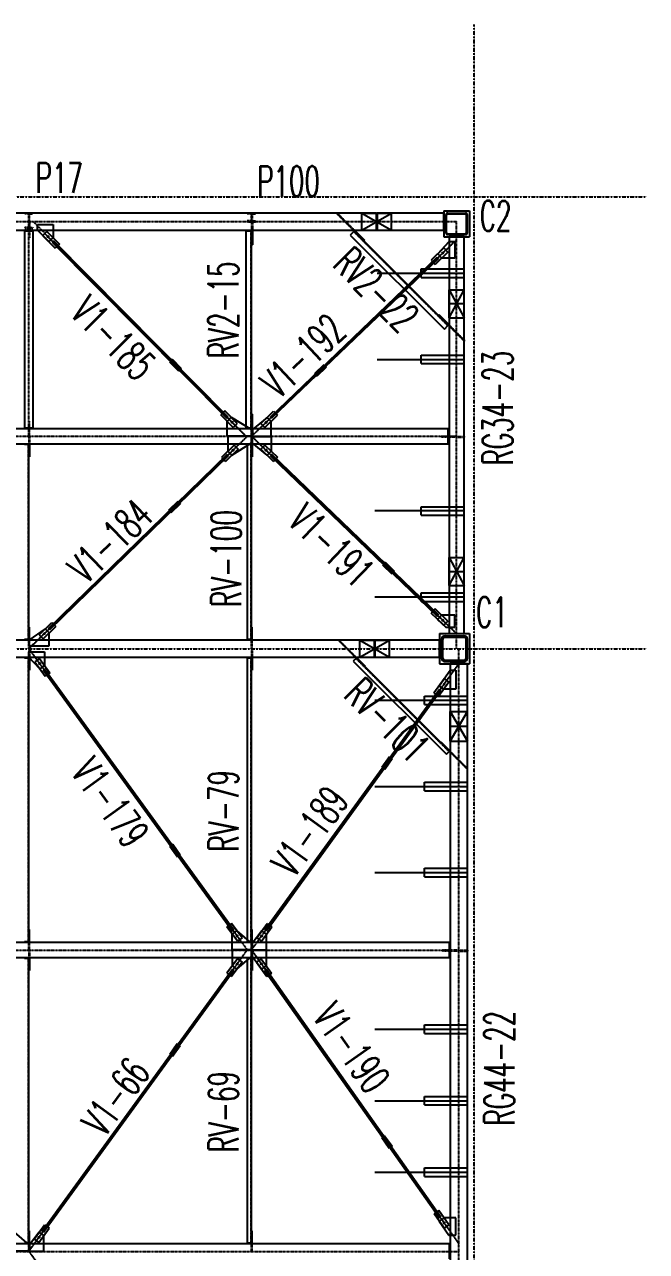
# Model space of a CAD drawing. Header units: millimetres. Extents: x -87051 to 180003, y -2961 to 97158.
# Drawn here: x 153889 to 161114, y 33099 to 47351 of the extents above; entities that cross this region are included whole.
import ezdxf

# ---------------------------------------------------------------- set-up
doc = ezdxf.new("R2010")
doc.units = ezdxf.units.MM
doc.header["$LTSCALE"] = 0.2
doc.linetypes.add('CENTER', pattern=[2, 1.25, -0.25, 0.25, -0.25])
doc.linetypes.add('HIDDEN', pattern=[0.375, 0.25, -0.125])
doc.styles.get("Standard").update_dxf_attribs({"font": 'simplex.shx', "width": 0.8, "height": 700, "bigfont": 'extfont2.shx'})

msp = doc.modelspace()

# ---------------------------------------------------------------- linework, layer by layer
at = {"color": 8, "linetype": 'CENTER'}
for p, q in [((159113.9, 16500.6), (159113.9, 47350.6)), ((110913.9, 45350.6), (161113.9, 45350.6)), ((153988.4, 45061.1), (156461.4, 42568.1)), ((156526.4, 42568.1), (158908.9, 44850.6)), ((153938.9, 40100.6), (156476.4, 42568.1)), ((156526.4, 42568.1), (158908.9, 40275.6)), ((110913.9, 40100.6), (161113.9, 40100.6)), ((153938.9, 40100.6), (156476.4, 36600.6)), ((156526.4, 36600.6), (158934.4, 39925.6)), ((153938.9, 33100.6), (156476.4, 36600.6)), ((156526.4, 36600.6), (158934.4, 33187.6)), ((153938.9, 33100.6), (156476.4, 29600.6))]:
    msp.add_line(p, q, dxfattribs=at)
at = {"color": 8, "linetype": 'Continuous'}
for p, q in [((158758.9, 45185.6), (159058.9, 45185.6)), ((158758.9, 45185.6), (158758.9, 44885.6)), ((159058.9, 45185.6), (159058.9, 44885.6)), ((157978.9, 45160.6), (149668.9, 45160.6)), ((157808.9, 45161.1), (158153.9, 45161.1)), ((157808.9, 44961.1), (157808.9, 45161.1)), ((157808.9, 44961.1), (158153.9, 45161.1)), ((157808.9, 45161.1), (158153.9, 44961.1)), ((157978.9, 44961.6), (157978.9, 45160.6)), ((157983.9, 45160.6), (157983.9, 44961.6)), ((158758.9, 45160.6), (157983.9, 45160.6)), ((158153.9, 44961.1), (158153.9, 45161.1)), ((158758.9, 44961.6), (158758.9, 45160.6)), ((158783.9, 44933.1), (158783.9, 45138.1)), ((158792.9, 44933.1), (158792.9, 45138.1)), ((158806.4, 45160.6), (159011.4, 45160.6)), ((158806.4, 45151.6), (159011.4, 45151.6)), ((159024.9, 44933.1), (159024.9, 45138.1)), ((159033.9, 44933.1), (159033.9, 45138.1)), ((149668.9, 44961.6), (157978.9, 44961.6)), ((153988.4, 44951.6), (153889.4, 44951.6)), ((153889.4, 44951.6), (153889.4, 42665.1)), ((153941.1, 44961.6), (153941.1, 44951.6)), ((153947.1, 44961.6), (153947.1, 44951.6)), ((153988.4, 42665.1), (153988.4, 44951.6)), ((154038.4, 45026.6), (154219.9, 45026.6)), ((154038.4, 44961.6), (154038.4, 45026.6)), ((154172.4, 44828.1), (154038.4, 44961.6)), ((154149.5, 44946.3), (154101.9, 44899.1)), ((154101.9, 44899.1), (154246.3, 44753.5)), ((154149.5, 44946.3), (154293.9, 44800.7)), ((154170.9, 44897.2), (154150.9, 44877.2)), ((154160.9, 44897.2), (154160.9, 44877.2)), ((154219.9, 45026.6), (154219.9, 44875.3)), ((156526.4, 44951.6), (156461.4, 44951.6)), ((156461.4, 44951.6), (156461.4, 42665.1)), ((156526.4, 44961.6), (156526.4, 44951.6)), ((156526.4, 42665.1), (156526.4, 44951.6)), ((156526.4, 44951.6), (156526.4, 44791.6)), ((156535.4, 44961.6), (156535.4, 44951.6)), ((156535.4, 44951.6), (156535.4, 44791.6)), ((157718.4, 44951.6), (157672.4, 44905.7)), ((157672.4, 44905.7), (158765.9, 43812.2)), ((157708.4, 44961.6), (157718.4, 44951.6)), ((158811.9, 43858.1), (157718.4, 44951.6)), ((157718.4, 44951.6), (157831.5, 44838.5)), ((157721.1, 44961.6), (157724.7, 44958)), ((157724.7, 44958), (157837.9, 44844.8)), ((157808.9, 44961.1), (158153.9, 44961.1)), ((157983.9, 44961.6), (158758.9, 44961.6)), ((158806.4, 44919.6), (159011.4, 44919.6)), ((158806.4, 44910.6), (159011.4, 44910.6)), ((154150.9, 44887.2), (154170.9, 44887.2)), ((154219.9, 44875.3), (154172.4, 44828.1)), ((154224.4, 44837.4), (154210.2, 44823.3)), ((154210.2, 44823.3), (156238.1, 42779)), ((154224.4, 44837.4), (156252.3, 42793.1)), ((154293.9, 44800.7), (154246.3, 44753.5)), ((156526.4, 44791.6), (156535.4, 44791.6)), ((157837.9, 44844.8), (157831.5, 44838.5)), ((158760.8, 44755.1), (158612.8, 44613.3)), ((158688.6, 44685.9), (158821.9, 44830.6)), ((158758.9, 44885.6), (159058.9, 44885.6)), ((158760.8, 44755.1), (158807.1, 44706.7)), ((158995.9, 44885.6), (158821.9, 44885.6)), ((158821.9, 44885.6), (158821.9, 44110.6)), ((158821.9, 44830.6), (158886.9, 44830.6)), ((158886.9, 44830.6), (158886.9, 44637.6)), ((158995.9, 44110.6), (158995.9, 44885.6)), ((156744.8, 42791.2), (158683.2, 44648.2)), ((156758.6, 42776.7), (158697, 44633.8)), ((158612.8, 44613.3), (158659.1, 44564.9)), ((158807.1, 44706.7), (158659.1, 44564.9)), ((158683.2, 44648.2), (158697, 44633.8)), ((158734.9, 44637.6), (158688.6, 44685.9)), ((158886.9, 44637.6), (158734.9, 44637.6)), ((158757.9, 44706.3), (158737.9, 44686.3)), ((158737.9, 44696.3), (158757.9, 44696.3)), ((158747.9, 44706.3), (158747.9, 44686.3)), ((158495.9, 44511.6), (158995.9, 44511.6)), ((158495.9, 44411.6), (158495.9, 44511.6)), ((157983.9, 44461.6), (158995.9, 44461.6)), ((158495.9, 44411.6), (158995.9, 44411.6)), ((158821.4, 44270.6), (158996.4, 44270.6)), ((158821.4, 43945.6), (158821.4, 44270.6)), ((158821.4, 43945.6), (158996.4, 44270.6)), ((158821.4, 44270.6), (158996.4, 43945.6)), ((158996.4, 43945.6), (158996.4, 44270.6)), ((158821.9, 44110.6), (158995.9, 44110.6)), ((158995.9, 44105.6), (158821.9, 44105.6)), ((158821.9, 44105.6), (158821.9, 40998.3)), ((158995.9, 40998.3), (158995.9, 44105.6)), ((158705.1, 43977.6), (158698.7, 43971.3)), ((158811.9, 43858.1), (158698.7, 43971.3)), ((158818.2, 43864.5), (158705.1, 43977.6)), ((158821.4, 43945.6), (158996.4, 43945.6)), ((158765.9, 43812.2), (158811.9, 43858.1)), ((158821.9, 43848.1), (158811.9, 43858.1)), ((158821.9, 43860.8), (158818.2, 43864.5)), ((158495.9, 43511.6), (158995.9, 43511.6)), ((158495.9, 43411.6), (158495.9, 43511.6)), ((155602.2, 43462.7), (155573.8, 43434.5)), ((155573.8, 43434.5), (155679.4, 43328)), ((155602.2, 43462.7), (155707.8, 43356.2)), ((155707.8, 43356.2), (155679.4, 43328)), ((157364.7, 43399), (157256.4, 43295.2)), ((157392.4, 43370.1), (157284.1, 43266.3)), ((157364.7, 43399), (157392.4, 43370.1)), ((157983.9, 43461.6), (158995.9, 43461.6)), ((158495.9, 43411.6), (158995.9, 43411.6)), ((157256.4, 43295.2), (157284.1, 43266.3)), ((156216.1, 42862.9), (156168.6, 42815.7)), ((156312.9, 42670.2), (156168.6, 42815.7)), ((156360.5, 42717.4), (156216.1, 42862.9)), ((156238.1, 42779), (156252.3, 42793.1)), ((156242.5, 42741.2), (156290.1, 42788.4)), ((156290.1, 42788.4), (156526.4, 42645.1)), ((156526.4, 42665.1), (156526.4, 42825.1)), ((156526.4, 42825.1), (156535.4, 42825.1)), ((156535.4, 42665.1), (156535.4, 42825.1)), ((156706.8, 42787.4), (156535.4, 42645.1)), ((156634.6, 42718.2), (156782.7, 42860)), ((156681, 42669.8), (156829, 42811.6)), ((156753.2, 42739), (156706.8, 42787.4)), ((156758.6, 42776.7), (156744.8, 42791.2)), ((156782.7, 42860), (156829, 42811.6)), ((158811.9, 42655.1), (148860.9, 42655.1)), ((153889.4, 42665.1), (153988.4, 42665.1)), ((153941.1, 42655.1), (153941.1, 42665.1)), ((153947.1, 42655.1), (153947.1, 42665.1)), ((156242.5, 42571.1), (156242.5, 42741.2)), ((156311.5, 42739.3), (156291.5, 42719.3)), ((156291.5, 42729.3), (156311.5, 42729.3)), ((156301.5, 42739.3), (156301.5, 42719.3)), ((156360.5, 42717.4), (156312.9, 42670.2)), ((156461.4, 42665.1), (156526.4, 42665.1)), ((156526.4, 42655.1), (156526.4, 42665.1)), ((156526.4, 42645.1), (156526.4, 42581.1)), ((156535.4, 42655.1), (156535.4, 42665.1)), ((156535.4, 42645.1), (156535.4, 42581.1)), ((156634.6, 42718.2), (156681, 42669.8)), ((156703.9, 42738.6), (156683.9, 42718.6)), ((156683.9, 42728.6), (156703.9, 42728.6)), ((156693.9, 42738.6), (156693.9, 42718.6)), ((156753.2, 42571.1), (156753.2, 42739)), ((158811.9, 42481.1), (158811.9, 42655.1)), ((148860.9, 42481.1), (158811.9, 42481.1)), ((153938.9, 42471.1), (153888.9, 42471.1)), ((153938.9, 42481.1), (153938.9, 42471.1)), ((153938.9, 40210.1), (153938.9, 42471.1)), ((153938.9, 42471.1), (153938.9, 42331.1)), ((153944.9, 42481.1), (153944.9, 42471.1)), ((153944.9, 42471.1), (153944.9, 42331.1)), ((156516.4, 42571.1), (156242.5, 42571.1)), ((156516.4, 42565.1), (156251.6, 42565.1)), ((156251.6, 42565.1), (156251.6, 42396.2)), ((156298.3, 42348.2), (156526.4, 42491.1)), ((156526.4, 42471.1), (156476.4, 42471.1)), ((156476.4, 42471.1), (156476.4, 40210.1)), ((156516.4, 42571.1), (156526.4, 42581.1)), ((156516.4, 42565.1), (156526.4, 42555.1)), ((156526.4, 42491.1), (156526.4, 42555.1)), ((156526.4, 42481.1), (156526.4, 42471.1)), ((156526.4, 40210.1), (156526.4, 42471.1)), ((156526.4, 42471.1), (156526.4, 42331.1)), ((156542.4, 42565.1), (156532.4, 42555.1)), ((156532.4, 42491.1), (156532.4, 42555.1)), ((156706.4, 42348.4), (156532.4, 42491.1)), ((156532.4, 42481.1), (156532.4, 42471.1)), ((156532.4, 42471.1), (156532.4, 42331.1)), ((156545.4, 42571.1), (156535.4, 42581.1)), ((156542.4, 42565.1), (156752.8, 42565.1)), ((156545.4, 42571.1), (156753.2, 42571.1)), ((156752.8, 42565.1), (156752.8, 42396.7)), ((158821.9, 42565.1), (158811.9, 42565.1)), ((158821.9, 42556.1), (158811.9, 42556.1)), ((153938.9, 42331.1), (153944.9, 42331.1)), ((154167.8, 40337.1), (156246.4, 42358.5)), ((154181.7, 40322.8), (156260.4, 42344.1)), ((156323.3, 42465.9), (156176.3, 42323)), ((156370, 42417.9), (156223, 42275)), ((156246.4, 42358.5), (156260.4, 42344.1)), ((156251.6, 42396.2), (156298.3, 42348.2)), ((156320.8, 42417.1), (156300.8, 42397.1)), ((156300.8, 42407.1), (156320.8, 42407.1)), ((156310.8, 42417.1), (156310.8, 42397.1)), ((156323.3, 42465.9), (156370, 42417.9)), ((156526.4, 42331.1), (156532.4, 42331.1)), ((156680.8, 42466.1), (156634.3, 42417.8)), ((156634.3, 42417.8), (156782, 42275.6)), ((156680.8, 42466.1), (156828.5, 42323.9)), ((156703.6, 42417.3), (156683.6, 42397.3)), ((156683.6, 42407.3), (156703.6, 42407.3)), ((156693.6, 42417.3), (156693.6, 42397.3)), ((156752.8, 42396.7), (156706.4, 42348.4)), ((156758.1, 42359), (156744.3, 42344.6)), ((156744.3, 42344.6), (158682.9, 40479.2)), ((156758.1, 42359), (158696.8, 40493.6)), ((156176.3, 42323), (156223, 42275)), ((156828.5, 42323.9), (156782, 42275.6)), ((155565.7, 41710.5), (155673.2, 41815)), ((155593.6, 41681.8), (155701.1, 41786.4)), ((155673.2, 41815), (155701.1, 41786.4)), ((155565.7, 41710.5), (155593.6, 41681.8)), ((158995.9, 41700.1), (157958.9, 41700.1)), ((158495.9, 41750.1), (158995.9, 41750.1)), ((158495.9, 41650.1), (158495.9, 41750.1)), ((158495.9, 41650.1), (158995.9, 41650.1)), ((158076.7, 41104.1), (158049, 41075.3)), ((158049, 41075.3), (158157.1, 40971.3)), ((158076.7, 41104.1), (158184.8, 41000.1)), ((158821.4, 41158.3), (158996.4, 41158.3)), ((158821.4, 40833.3), (158821.4, 41158.3)), ((158821.4, 40833.3), (158996.4, 41158.3)), ((158821.4, 41158.3), (158996.4, 40833.3)), ((158996.4, 40833.3), (158996.4, 41158.3)), ((158184.8, 41000.1), (158157.1, 40971.3)), ((158821.9, 40998.3), (158995.9, 40998.3)), ((158995.9, 40993.3), (158821.9, 40993.3)), ((158821.9, 40993.3), (158821.9, 40275.6)), ((158995.9, 40275.6), (158995.9, 40993.3)), ((158821.4, 40833.3), (158996.4, 40833.3)), ((158995.9, 40700.1), (157958.9, 40700.1)), ((158495.9, 40750.1), (158995.9, 40750.1)), ((158495.9, 40650.1), (158495.9, 40750.1)), ((158495.9, 40650.1), (158995.9, 40650.1)), ((158659, 40562.5), (158612.6, 40514.3)), ((158760.3, 40372.1), (158612.6, 40514.3)), ((158806.7, 40420.4), (158659, 40562.5)), ((158682.9, 40479.2), (158696.8, 40493.6)), ((158734.7, 40489.7), (158688.2, 40441.5)), ((158886.9, 40489.7), (158734.7, 40489.7)), ((158886.9, 40350.6), (158886.9, 40489.7)), ((153938.9, 40210.1), (153938.9, 40350.1)), ((153938.9, 40350.1), (153944.9, 40350.1)), ((154129.9, 40333.1), (153938.9, 40200.1)), ((153944.9, 40210.1), (153944.9, 40350.1)), ((154058.2, 40263.4), (154205.2, 40406.3)), ((154104.9, 40215.3), (154251.9, 40358.2)), ((154176.6, 40285), (154129.9, 40333.1)), ((154181.7, 40322.8), (154167.8, 40337.1)), ((154205.2, 40406.3), (154251.9, 40358.2)), ((156526.4, 40210.1), (156526.4, 40350.1)), ((156526.4, 40350.1), (156532.4, 40350.1)), ((156532.4, 40210.1), (156532.4, 40350.1)), ((158688.2, 40441.5), (158782.7, 40350.6)), ((158757.5, 40440.9), (158737.5, 40420.9)), ((158737.5, 40430.9), (158757.5, 40430.9)), ((158747.5, 40440.9), (158747.5, 40420.9)), ((158806.7, 40420.4), (158760.3, 40372.1)), ((158782.7, 40350.6), (158886.9, 40350.6)), ((157953.9, 40200.1), (149668.9, 40200.1)), ((153888.9, 40210.1), (153938.9, 40210.1)), ((153938.9, 40200.1), (153938.9, 40210.1)), ((153938.9, 40200.1), (153938.9, 40135.1)), ((153944.9, 40200.1), (153944.9, 40210.1)), ((154058.2, 40263.4), (154104.9, 40215.3)), ((154127.4, 40284.2), (154107.4, 40264.2)), ((154107.4, 40274.2), (154127.4, 40274.2)), ((154117.4, 40284.2), (154117.4, 40264.2)), ((154176.6, 40135.1), (154176.6, 40285)), ((156476.4, 40210.1), (156526.4, 40210.1)), ((156526.4, 40200.1), (156526.4, 40210.1)), ((156532.4, 40200.1), (156532.4, 40210.1)), ((157783.9, 40200.6), (158128.9, 40200.6)), ((157783.9, 40000.6), (157783.9, 40200.6)), ((157783.9, 40000.6), (158128.9, 40200.6)), ((157783.9, 40200.6), (158128.9, 40000.6)), ((157953.9, 40001.1), (157953.9, 40200.1)), ((157958.9, 40200.1), (157958.9, 40001.1)), ((158708.9, 40200.1), (157958.9, 40200.1)), ((158128.9, 40000.6), (158128.9, 40200.6)), ((158708.9, 40275.6), (159058.9, 40275.6)), ((158708.9, 40275.6), (158708.9, 39925.6)), ((158708.9, 40001.1), (158708.9, 40200.1)), ((158733.9, 39990.6), (158733.9, 40210.6)), ((158749.9, 39990.6), (158749.9, 40210.6)), ((158773.9, 40250.6), (158993.9, 40250.6)), ((158773.9, 40234.6), (158993.9, 40234.6)), ((158821.9, 40275.6), (158995.9, 40275.6)), ((159017.9, 39990.6), (159017.9, 40210.6)), ((159033.9, 39990.6), (159033.9, 40210.6)), ((159058.9, 40275.6), (159058.9, 39925.6)), ((153938.9, 40135.1), (154176.6, 40135.1)), ((153938.9, 40066.1), (154122.1, 40066.1)), ((153938.9, 40001.1), (153938.9, 40066.1)), ((154122.1, 40066.1), (154122.1, 39904.9)), ((149668.9, 40001.1), (157953.9, 40001.1)), ((153938.9, 39991.1), (153888.9, 39991.1)), ((154067.9, 39865.6), (153938.9, 40001.1)), ((153938.9, 40001.1), (153938.9, 39991.1)), ((153938.9, 36697.6), (153938.9, 39991.1)), ((153938.9, 39991.1), (153938.9, 39851.1)), ((153944.9, 40001.1), (153944.9, 39991.1)), ((153944.9, 39991.1), (153944.9, 39851.1)), ((154063.4, 39985.9), (154009.2, 39946.6)), ((154009.2, 39946.6), (154129.5, 39780.6)), ((154075.7, 39935.7), (154055.7, 39915.7)), ((154055.7, 39925.7), (154075.7, 39925.7)), ((154063.4, 39985.9), (154183.8, 39819.9)), ((154065.7, 39935.7), (154065.7, 39915.7)), ((154122.1, 39904.9), (154067.9, 39865.6)), ((156526.4, 39991.1), (156476.4, 39991.1)), ((156476.4, 39991.1), (156476.4, 36697.6)), ((156526.4, 40001.1), (156526.4, 39991.1)), ((156526.4, 36697.6), (156526.4, 39991.1)), ((156526.4, 39991.1), (156526.4, 39851.1)), ((156532.4, 40001.1), (156532.4, 39991.1)), ((156532.4, 39991.1), (156532.4, 39851.1)), ((157743.9, 39991.1), (157708.5, 39955.8)), ((157708.5, 39955.8), (158789.5, 38874.8)), ((157733.9, 40001.1), (157743.9, 39991.1)), ((157742.4, 40001.1), (157748.1, 39995.4)), ((158824.9, 38910.1), (157743.9, 39991.1)), ((157743.9, 39991.1), (157842.9, 39892.1)), ((157748.1, 39995.4), (157847.1, 39896.4)), ((157783.9, 40000.6), (158128.9, 40000.6)), ((157958.9, 40001.1), (158708.9, 40001.1)), ((158708.9, 39925.6), (159058.9, 39925.6)), ((158773.9, 39966.6), (158993.9, 39966.6)), ((158773.9, 39950.6), (158993.9, 39950.6)), ((159033.9, 39925.6), (158834.9, 39925.6)), ((158834.9, 39925.6), (158834.9, 39200.6)), ((159033.9, 39200.6), (159033.9, 39925.6)), ((153938.9, 39851.1), (153944.9, 39851.1)), ((154120.7, 39866.8), (154104.5, 39855.1)), ((154104.5, 39855.1), (156303.9, 36821.4)), ((154120.7, 39866.8), (156320.1, 36833.2)), ((154183.8, 39819.9), (154129.5, 39780.6)), ((156526.4, 39851.1), (156532.4, 39851.1)), ((157847.1, 39896.4), (157842.9, 39892.1)), ((158706.7, 39668.3), (158834.9, 39850.6)), ((158834.9, 39850.6), (158899.9, 39850.6)), ((158899.9, 39850.6), (158899.9, 39629)), ((156682.5, 36833.3), (158708.1, 39630.2)), ((158765.3, 39749.3), (158645.1, 39583.2)), ((158819.6, 39710), (158699.3, 39543.9)), ((158760.9, 39629), (158706.7, 39668.3)), ((158708.1, 39630.2), (158724.3, 39618.5)), ((158773.1, 39699.1), (158753.1, 39679.1)), ((158753.1, 39689.1), (158773.1, 39689.1)), ((158899.9, 39629), (158760.9, 39629)), ((158763.1, 39699.1), (158763.1, 39679.1)), ((158765.3, 39749.3), (158819.6, 39710)), ((156698.7, 36821.5), (158724.3, 39618.5)), ((157958.9, 39501.1), (159033.9, 39501.1)), ((158533.9, 39551.1), (159033.9, 39551.1)), ((158533.9, 39451.1), (158533.9, 39551.1)), ((158645.1, 39583.2), (158699.3, 39543.9)), ((158533.9, 39451.1), (159033.9, 39451.1)), ((158834.4, 39370.6), (159034.4, 39370.6)), ((158834.4, 39025.6), (158834.4, 39370.6)), ((158834.4, 39025.6), (159034.4, 39370.6)), ((158834.4, 39370.6), (159034.4, 39025.6)), ((159034.4, 39025.6), (159034.4, 39370.6)), ((158834.9, 39200.6), (159033.9, 39200.6)), ((159033.9, 39195.6), (158834.9, 39195.6)), ((158834.9, 39195.6), (158834.9, 30496.3)), ((159033.9, 30496.3), (159033.9, 39195.6)), ((158730.1, 39013.4), (158725.9, 39009.1)), ((158824.9, 38910.1), (158725.9, 39009.1)), ((158829.1, 38914.4), (158730.1, 39013.4)), ((158789.5, 38874.8), (158824.9, 38910.1)), ((158834.9, 38900.1), (158824.9, 38910.1)), ((158834.9, 38908.6), (158829.1, 38914.4)), ((158834.4, 39025.6), (159034.4, 39025.6)), ((158040.4, 38725.3), (158128.4, 38846.8)), ((158072.8, 38701.9), (158160.8, 38823.4)), ((158128.4, 38846.8), (158160.8, 38823.4)), ((158040.4, 38725.3), (158072.8, 38701.9)), ((157958.9, 38501.1), (159033.9, 38501.1)), ((158533.9, 38551.1), (159033.9, 38551.1)), ((158533.9, 38451.1), (158533.9, 38551.1)), ((158533.9, 38451.1), (159033.9, 38451.1)), ((155610.7, 37828.7), (155578.4, 37805.2)), ((155578.4, 37805.2), (155666.4, 37683.8)), ((155610.7, 37828.7), (155698.8, 37707.2)), ((155698.8, 37707.2), (155666.4, 37683.8)), ((157958.9, 37501.1), (159033.9, 37501.1)), ((158533.9, 37551.1), (159033.9, 37551.1)), ((158533.9, 37451.1), (158533.9, 37551.1)), ((158533.9, 37451.1), (159033.9, 37451.1)), ((153938.9, 36697.6), (153938.9, 36837.6)), ((153938.9, 36837.6), (153944.9, 36837.6)), ((153944.9, 36697.6), (153944.9, 36837.6)), ((156295.1, 36907.7), (156240.9, 36868.4)), ((156361.2, 36702.4), (156240.9, 36868.4)), ((156415.5, 36741.7), (156295.1, 36907.7)), ((156302.5, 36783.4), (156356.8, 36822.7)), ((156302.5, 36603.6), (156302.5, 36783.4)), ((156303.9, 36821.4), (156320.1, 36833.2)), ((156369, 36772.5), (156349, 36752.5)), ((156356.8, 36822.7), (156526.4, 36677.6)), ((156359, 36772.5), (156359, 36752.5)), ((156526.4, 36697.6), (156526.4, 36837.6)), ((156526.4, 36837.6), (156532.4, 36837.6)), ((156532.4, 36697.6), (156532.4, 36837.6)), ((156645.9, 36822.7), (156532.4, 36677.6)), ((156587.2, 36741.8), (156707.5, 36907.8)), ((156653.7, 36772.6), (156633.7, 36752.6)), ((156641.5, 36702.5), (156761.7, 36868.5)), ((156643.7, 36772.6), (156643.7, 36752.6)), ((156700.2, 36783.4), (156645.9, 36822.7)), ((156698.7, 36821.5), (156682.5, 36833.3)), ((156700.2, 36603.6), (156700.2, 36783.4)), ((156707.5, 36907.8), (156761.7, 36868.5)), ((158824.9, 36687.6), (148873.4, 36687.6)), ((153888.9, 36697.6), (153938.9, 36697.6)), ((153938.9, 36687.6), (153938.9, 36697.6)), ((153944.9, 36687.6), (153944.9, 36697.6)), ((156349, 36762.5), (156369, 36762.5)), ((156415.5, 36741.7), (156361.2, 36702.4)), ((156476.4, 36697.6), (156526.4, 36697.6)), ((156526.4, 36687.6), (156526.4, 36697.6)), ((156526.4, 36677.6), (156526.4, 36613.6)), ((156532.4, 36687.6), (156532.4, 36697.6)), ((156532.4, 36677.6), (156532.4, 36613.6)), ((156587.2, 36741.8), (156641.5, 36702.5)), ((156633.7, 36762.6), (156653.7, 36762.6)), ((158824.9, 36513.6), (158824.9, 36687.6)), ((148873.4, 36513.6), (158824.9, 36513.6)), ((153938.9, 36503.6), (153888.9, 36503.6)), ((153938.9, 36513.6), (153938.9, 36503.6)), ((153938.9, 33197.6), (153938.9, 36503.6)), ((153938.9, 36503.6), (153938.9, 36363.6)), ((153944.9, 36513.6), (153944.9, 36503.6)), ((153944.9, 36503.6), (153944.9, 36363.6)), ((156361.2, 36498.8), (156240.9, 36332.9)), ((156516.4, 36603.6), (156302.5, 36603.6)), ((156516.4, 36597.6), (156302.5, 36597.6)), ((156302.5, 36597.6), (156302.5, 36417.9)), ((156356.8, 36378.5), (156526.4, 36523.6)), ((156361.2, 36498.8), (156415.5, 36459.5)), ((156526.4, 36503.6), (156476.4, 36503.6)), ((156476.4, 36503.6), (156476.4, 33197.6)), ((156516.4, 36603.6), (156526.4, 36613.6)), ((156516.4, 36597.6), (156526.4, 36587.6)), ((156526.4, 36523.6), (156526.4, 36587.6)), ((156526.4, 36513.6), (156526.4, 36503.6)), ((156526.4, 33197.6), (156526.4, 36503.6)), ((156526.4, 36503.6), (156526.4, 36363.6)), ((156542.4, 36603.6), (156532.4, 36613.6)), ((156542.4, 36597.6), (156532.4, 36587.6)), ((156532.4, 36523.6), (156532.4, 36587.6)), ((156642, 36378.7), (156532.4, 36523.6)), ((156532.4, 36513.6), (156532.4, 36503.6)), ((156532.4, 36503.6), (156532.4, 36363.6)), ((156542.4, 36603.6), (156700.2, 36603.6)), ((156542.4, 36597.6), (156696.7, 36597.6)), ((156639.1, 36499), (156584.3, 36460.4)), ((156639.1, 36499), (156757.3, 36331.5)), ((156696.7, 36597.6), (156696.7, 36417.3)), ((158834.9, 36597.6), (158824.9, 36597.6)), ((158834.9, 36588.6), (158824.9, 36588.6)), ((153938.9, 36363.6), (153944.9, 36363.6)), ((154095.1, 33333.2), (156303.9, 36379.8)), ((154111.3, 33321.4), (156320.1, 36368.1)), ((156415.5, 36459.5), (156295.1, 36293.5)), ((156302.5, 36417.9), (156356.8, 36378.5)), ((156303.9, 36379.8), (156320.1, 36368.1)), ((156369, 36448.7), (156349, 36428.7)), ((156349, 36438.7), (156369, 36438.7)), ((156359, 36448.7), (156359, 36428.7)), ((156526.4, 36363.6), (156532.4, 36363.6)), ((156584.3, 36460.4), (156702.5, 36292.9)), ((156650.5, 36448.8), (156630.5, 36428.8)), ((156630.5, 36438.8), (156650.5, 36438.8)), ((156640.5, 36448.8), (156640.5, 36428.8)), ((156696.7, 36417.3), (156642, 36378.7)), ((156694.8, 36379.2), (156678.5, 36367.7)), ((156678.5, 36367.7), (158709.5, 33489.1)), ((156694.8, 36379.2), (158725.8, 33500.6)), ((156240.9, 36332.9), (156295.1, 36293.5)), ((156757.3, 36331.5), (156702.5, 36292.9)), ((157958.9, 35682.1), (159033.9, 35682.1)), ((158533.9, 35732.1), (159033.9, 35732.1)), ((158533.9, 35632.1), (158533.9, 35732.1)), ((158533.9, 35632.1), (159033.9, 35632.1)), ((155575.2, 35391.7), (155663.3, 35513.2)), ((155607.6, 35368.2), (155695.7, 35489.7)), ((155663.3, 35513.2), (155695.7, 35489.7)), ((155575.2, 35391.7), (155607.6, 35368.2)), ((157958.9, 34850.6), (159033.9, 34850.6)), ((158533.9, 34900.6), (159033.9, 34900.6)), ((158533.9, 34800.6), (158533.9, 34900.6)), ((158533.9, 34800.6), (159033.9, 34800.6)), ((158072.3, 34444.1), (158039.7, 34421.1)), ((158039.7, 34421.1), (158126.1, 34298.5)), ((158072.3, 34444.1), (158158.8, 34321.6)), ((158158.8, 34321.6), (158126.1, 34298.5)), ((158533.9, 34069.1), (159033.9, 34069.1)), ((158533.9, 33969.1), (158533.9, 34069.1)), ((157958.9, 34019.1), (159033.9, 34019.1)), ((158533.9, 33969.1), (159033.9, 33969.1)), ((158701.8, 33575.4), (158647, 33536.8)), ((158765.2, 33369.3), (158647, 33536.8)), ((158819.9, 33407.9), (158701.8, 33575.4)), ((158709.5, 33489.1), (158725.8, 33500.6)), ((153999.8, 33241.7), (154120.1, 33407.7)), ((154054.1, 33202.4), (154174.4, 33368.4)), ((154120.1, 33407.7), (154174.4, 33368.4)), ((158762.3, 33489.6), (158707.5, 33451)), ((158707.5, 33451), (158819.9, 33287.6)), ((158773.7, 33439.5), (158753.7, 33419.5)), ((158753.7, 33429.5), (158773.7, 33429.5)), ((158899.9, 33489.6), (158762.3, 33489.6)), ((158763.7, 33439.5), (158763.7, 33419.5)), ((158819.9, 33407.9), (158765.2, 33369.3)), ((158899.9, 33287.6), (158899.9, 33489.6)), ((153769.3, 33322.7), (153938.9, 33177.6)), ((153938.9, 33197.6), (153938.9, 33337.6)), ((153938.9, 33337.6), (153944.9, 33337.6)), ((153944.9, 33197.6), (153944.9, 33337.6)), ((154058.5, 33322.7), (153944.9, 33177.6)), ((153999.8, 33241.7), (154054.1, 33202.4)), ((154066.3, 33272.5), (154046.3, 33252.5)), ((154046.3, 33262.5), (154066.3, 33262.5)), ((154056.3, 33272.5), (154056.3, 33252.5)), ((154112.7, 33283.4), (154058.5, 33322.7)), ((154111.3, 33321.4), (154095.1, 33333.2)), ((154112.7, 33103.6), (154112.7, 33283.4)), ((156526.4, 33197.6), (156526.4, 33337.6)), ((156526.4, 33337.6), (156532.4, 33337.6)), ((156532.4, 33197.6), (156532.4, 33337.6)), ((158819.9, 33287.6), (158899.9, 33287.6)), ((158824.9, 33187.6), (148873.4, 33187.6)), ((153928.9, 33103.6), (153715, 33103.6)), ((153888.9, 33197.6), (153938.9, 33197.6)), ((153928.9, 33103.6), (153938.9, 33113.6)), ((153938.9, 33187.6), (153938.9, 33197.6)), ((153938.9, 33177.6), (153938.9, 33113.6)), ((153944.9, 33187.6), (153944.9, 33197.6)), ((153944.9, 33177.6), (153944.9, 33113.6)), ((153954.9, 33103.6), (153944.9, 33113.6)), ((153954.9, 33103.6), (154112.7, 33103.6)), ((156476.4, 33197.6), (156526.4, 33197.6)), ((156526.4, 33187.6), (156526.4, 33197.6)), ((156532.4, 33187.6), (156532.4, 33197.6)), ((158824.9, 33013.6), (158824.9, 33187.6))]:
    msp.add_line(p, q, dxfattribs=at)
at = {"color": 8, "linetype": 'HIDDEN'}
for p, q in [((148763.9, 45061.1), (158908.9, 45061.1)), ((153893.9, 45160.6), (153983.9, 45160.6)), ((153893.9, 45152.6), (153893.9, 45160.6)), ((153928.4, 45152.6), (153893.9, 45152.6)), ((153936.4, 45144.6), (153936.4, 45001.6)), ((153938.9, 42568.1), (153938.9, 45061.1)), ((153941.1, 45065.1), (153941.1, 45160.6)), ((153941.1, 45160.6), (153947.1, 45160.6)), ((153941.1, 45065.1), (153947.1, 45065.1)), ((153941.1, 45057.1), (153941.1, 44961.6)), ((153941.1, 45057.1), (153947.1, 45057.1)), ((153941.4, 45144.6), (153941.4, 45001.6)), ((153947.1, 45065.1), (153947.1, 45160.6)), ((153947.1, 45057.1), (153947.1, 44961.6)), ((153949.4, 45152.6), (153983.9, 45152.6)), ((153983.9, 45152.6), (153983.9, 45160.6)), ((156476.4, 45160.6), (156576.4, 45160.6)), ((156476.4, 45152.6), (156476.4, 45160.6)), ((156515.4, 45152.6), (156476.4, 45152.6)), ((156476.4, 45068.6), (156476.4, 45060.6)), ((156515.4, 45068.6), (156476.4, 45068.6)), ((156476.4, 45060.6), (156576.4, 45060.6)), ((156523.4, 45144.6), (156523.4, 45076.6)), ((156526.4, 45065.1), (156526.4, 45160.6)), ((156526.4, 45160.6), (156535.4, 45160.6)), ((156526.4, 45065.1), (156535.4, 45065.1)), ((156526.4, 45057.1), (156526.4, 44961.6)), ((156526.4, 45057.1), (156535.4, 45057.1)), ((156529.4, 45144.6), (156529.4, 45076.6)), ((156535.4, 45065.1), (156535.4, 45160.6)), ((156535.4, 45057.1), (156535.4, 44961.6)), ((156537.4, 45152.6), (156576.4, 45152.6)), ((156537.4, 45068.6), (156576.4, 45068.6)), ((156576.4, 45152.6), (156576.4, 45160.6)), ((156576.4, 45068.6), (156576.4, 45060.6)), ((157604.9, 45065.1), (157509.4, 45160.6)), ((157522.1, 45160.6), (157509.4, 45160.6)), ((157617.6, 45065.1), (157522.1, 45160.6)), ((157617.6, 45065.1), (157604.9, 45065.1)), ((157625.6, 45057.1), (157619.3, 45050.8)), ((157619.3, 45050.8), (157708.4, 44961.6)), ((157625.6, 45057.1), (157721.1, 44961.6)), ((158908.9, 40100.6), (158908.9, 45061.1)), ((153893.9, 44993.6), (153893.9, 44985.6)), ((153928.4, 44993.6), (153893.9, 44993.6)), ((153893.9, 44985.6), (153983.9, 44985.6)), ((153941.1, 44951.6), (153941.1, 44871.6)), ((153947.1, 44951.6), (153947.1, 44871.6)), ((153949.4, 44993.6), (153983.9, 44993.6)), ((153983.9, 44993.6), (153983.9, 44985.6)), ((156519.9, 42665.1), (156519.9, 44951.6)), ((157713.8, 44947), (158807.3, 43853.5)), ((153941.1, 44871.6), (153947.1, 44871.6)), ((158905.9, 43776.8), (158821.9, 43860.8)), ((158899.5, 43770.5), (158821.9, 43848.1)), ((158905.9, 43776.8), (158899.5, 43770.5)), ((158911.9, 43770.8), (158995.9, 43686.8)), ((158911.9, 43770.8), (158911.9, 43758.1)), ((158911.9, 43758.1), (158995.9, 43674.1)), ((158995.9, 43686.8), (158995.9, 43674.1)), ((153941.1, 42665.1), (153941.1, 42745.1)), ((153941.1, 42745.1), (153947.1, 42745.1)), ((153941.1, 42571.1), (153941.1, 42655.1)), ((153947.1, 42665.1), (153947.1, 42745.1)), ((153947.1, 42571.1), (153947.1, 42655.1)), ((156526.4, 42571.1), (156526.4, 42655.1)), ((156535.4, 42571.1), (156535.4, 42655.1)), ((148763.9, 42568.1), (158908.9, 42568.1)), ((153933.9, 40210.1), (153933.9, 42471.1)), ((153938.9, 42565.1), (153938.9, 42481.1)), ((153938.9, 42565.1), (153944.9, 42565.1)), ((153941.1, 42571.1), (153947.1, 42571.1)), ((153944.9, 42565.1), (153944.9, 42481.1)), ((156521.4, 40210.1), (156521.4, 42471.1)), ((156526.4, 42571.1), (156535.4, 42571.1)), ((156526.4, 42565.1), (156526.4, 42481.1)), ((156526.4, 42565.1), (156532.4, 42565.1)), ((156532.4, 42565.1), (156532.4, 42481.1)), ((158811.9, 42565.1), (158731.9, 42565.1)), ((158731.9, 42565.1), (158731.9, 42556.1)), ((158811.9, 42556.1), (158731.9, 42556.1)), ((158905.9, 42565.1), (158821.9, 42565.1)), ((158905.9, 42556.1), (158821.9, 42556.1)), ((158905.9, 42565.1), (158905.9, 42556.1)), ((158911.9, 42565.1), (158995.9, 42565.1)), ((158911.9, 42565.1), (158911.9, 42556.1)), ((158911.9, 42556.1), (158995.9, 42556.1)), ((158995.9, 42565.1), (158995.9, 42556.1)), ((153938.9, 40104.6), (153938.9, 40200.1)), ((153944.9, 40104.6), (153944.9, 40200.1)), ((156526.4, 40104.6), (156526.4, 40200.1)), ((156532.4, 40104.6), (156532.4, 40200.1)), ((157630.4, 40104.6), (157534.9, 40200.1)), ((157543.4, 40200.1), (157534.9, 40200.1)), ((157638.9, 40104.6), (157543.4, 40200.1)), ((153938.9, 40104.6), (153944.9, 40104.6)), ((153938.9, 40096.6), (153938.9, 40001.1)), ((153938.9, 40096.6), (153944.9, 40096.6)), ((153944.9, 40096.6), (153944.9, 40001.1)), ((156526.4, 40104.6), (156532.4, 40104.6)), ((156526.4, 40096.6), (156526.4, 40001.1)), ((156526.4, 40096.6), (156532.4, 40096.6)), ((156532.4, 40096.6), (156532.4, 40001.1)), ((157638.9, 40104.6), (157630.4, 40104.6)), ((157646.9, 40096.6), (157642.6, 40092.4)), ((157642.6, 40092.4), (157733.9, 40001.1)), ((157646.9, 40096.6), (157742.4, 40001.1)), ((158934.4, 29600.6), (158934.4, 40100.6)), ((153933.9, 36697.6), (153933.9, 39991.1)), ((156521.4, 36697.6), (156521.4, 39991.1)), ((157740.3, 39987.6), (158821.3, 38906.6)), ((158930.4, 38813.1), (158834.9, 38908.6)), ((158926.1, 38808.9), (158834.9, 38900.1)), ((158930.4, 38813.1), (158926.1, 38808.9)), ((158938.4, 38805.1), (159033.9, 38709.6)), ((158938.4, 38805.1), (158938.4, 38796.6)), ((158938.4, 38796.6), (159033.9, 38701.1)), ((159033.9, 38709.6), (159033.9, 38701.1)), ((153938.9, 36603.6), (153938.9, 36687.6)), ((153944.9, 36603.6), (153944.9, 36687.6)), ((156526.4, 36603.6), (156526.4, 36687.6)), ((156532.4, 36603.6), (156532.4, 36687.6)), ((148763.9, 36600.6), (158934.4, 36600.6)), ((153933.9, 33197.6), (153933.9, 36503.6)), ((153938.9, 36603.6), (153944.9, 36603.6)), ((153938.9, 36597.6), (153938.9, 36513.6)), ((153938.9, 36597.6), (153944.9, 36597.6)), ((153944.9, 36597.6), (153944.9, 36513.6)), ((156521.4, 33197.6), (156521.4, 36503.6)), ((156526.4, 36603.6), (156532.4, 36603.6)), ((156526.4, 36597.6), (156526.4, 36513.6)), ((156526.4, 36597.6), (156532.4, 36597.6)), ((156532.4, 36597.6), (156532.4, 36513.6)), ((158824.9, 36597.6), (158744.9, 36597.6)), ((158744.9, 36597.6), (158744.9, 36588.6)), ((158824.9, 36588.6), (158744.9, 36588.6)), ((158930.4, 36597.6), (158834.9, 36597.6)), ((158930.4, 36588.6), (158834.9, 36588.6)), ((158930.4, 36597.6), (158930.4, 36588.6)), ((158938.4, 36597.6), (159033.9, 36597.6)), ((158938.4, 36597.6), (158938.4, 36588.6)), ((158938.4, 36588.6), (159033.9, 36588.6)), ((159033.9, 36597.6), (159033.9, 36588.6)), ((148763.9, 33100.6), (158934.4, 33100.6)), ((153938.9, 33103.6), (153938.9, 33187.6)), ((153938.9, 33103.6), (153944.9, 33103.6)), ((153944.9, 33103.6), (153944.9, 33187.6)), ((156526.4, 33103.6), (156526.4, 33187.6)), ((156526.4, 33103.6), (156532.4, 33103.6)), ((156532.4, 33103.6), (156532.4, 33187.6))]:
    msp.add_line(p, q, dxfattribs=at)
at = {"color": 8, "linetype": 'Continuous'}
for centre in [(154160.9, 44887.2), (158747.9, 44696.3), (156301.5, 42729.3), (156693.9, 42728.6), (156310.8, 42407.1), (156693.6, 42407.3), (158747.5, 40430.9), (154117.4, 40274.2), (154065.7, 39925.7), (158763.1, 39689.1), (156359, 36762.5), (156643.7, 36762.6), (156359, 36438.7), (156640.5, 36438.8), (158763.7, 33429.5), (154056.3, 33262.5)]:
    msp.add_circle(centre, 6.7, dxfattribs=at)
at = {"color": 8, "linetype": 'HIDDEN'}
for centre, start, end in [((153928.4, 45144.6), 0, 90), ((153949.4, 45144.6), 90, 180), ((156515.4, 45144.6), 0, 90), ((156515.4, 45076.6), 270, 0), ((156537.4, 45144.6), 90, 180), ((156537.4, 45076.6), 180, 270), ((153928.4, 45001.6), 270, 0), ((153949.4, 45001.6), 180, 270)]:
    msp.add_arc(centre, 8, start, end, dxfattribs=at)
at = {"color": 8, "linetype": 'Continuous'}
for centre, radius, start, end in [((158806.4, 45138.1), 22.5, 90, 180), ((158806.4, 45138.1), 13.5, 90, 180), ((159011.4, 45138.1), 22.5, 0, 90), ((159011.4, 45138.1), 13.5, 0, 90), ((158806.4, 44933.1), 22.5, 180, 270), ((158806.4, 44933.1), 13.5, 180, 270), ((159011.4, 44933.1), 22.5, 270, 0), ((159011.4, 44933.1), 13.5, 270, 0), ((158773.9, 40210.6), 40, 90, 180), ((158773.9, 40210.6), 24, 90, 180), ((158993.9, 40210.6), 40, 0, 90), ((158993.9, 40210.6), 24, 0, 90), ((158773.9, 39990.6), 40, 180, 270), ((158773.9, 39990.6), 24, 180, 270), ((158993.9, 39990.6), 40, 270, 0), ((158993.9, 39990.6), 24, 270, 0)]:
    msp.add_arc(centre, radius, start, end, dxfattribs=at)

# ---------------------------------------------------------------- texts
at = {"color": 8, "width": 0.6}
for s, p in [('P17', (154017, 45395.8)), ('P100', (156591.6, 45357)), ('C2', (159176.6, 44953.5)), ('C1', (159133.9, 40350.6))]:
    msp.add_text(s, height=350, dxfattribs=at).set_placement(p)
for s, rotation, p in [('RV2-22', 314.99994, (157452.2, 44547.8)), ('RV2-15', 90, (156373.5, 43474.1)), ('V1-185', 314.76925, (154405.6, 43981.4)), ('V1-192', 43.77198, (156841.5, 42990.3)), ('RG34-23', 90, (159561.1, 42229.5)), ('V1-184', 44.19871, (154606, 40838.6)), ('V1-191', 316.10288, (156931.6, 41560.1)), ('RV-100', 90, (156407.5, 40585)), ('RV-101', 315.00024, (157581.6, 39544.1)), ('V1-179', 305.94211, (154415.7, 38661.6)), ('RV-79', 90, (156376.4, 37745.3)), ('V1-189', 54.08755, (157017.7, 37428.3)), ('V1-190', 305.20441, (157224.4, 35819.4)), ('RG44-22', 90, (159580.3, 34562.4)), ('V1-66', 54.05789, (154815.1, 34416.7)), ('RV-69', 90, (156376.4, 34249.7))]:
    msp.add_text(s, height=350, rotation=rotation, dxfattribs=at).set_placement(p)

doc.saveas('drawing.dxf')
